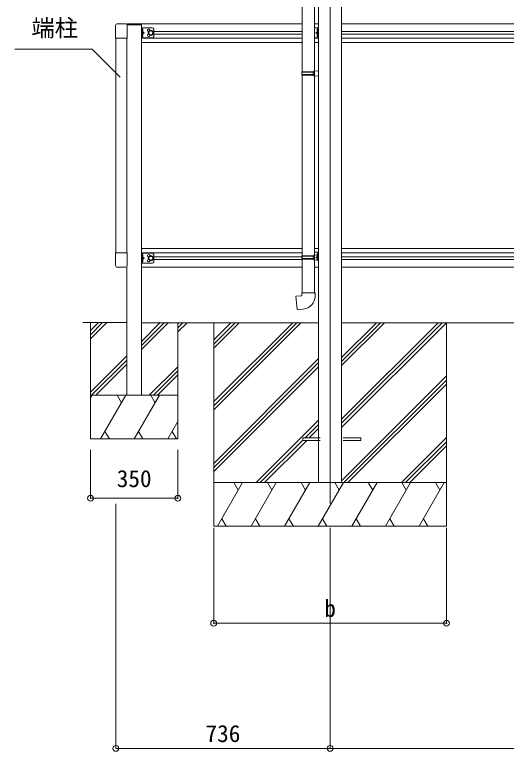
# Model space of a CAD drawing. Units: millimetres at full size; details may follow other scales. Extents: x -5590 to 5652, y -3902 to 3858.
# Drawn here: x 331 to 2020, y -2465 to 68 of the extents above; entities that cross this region are included whole.
import ezdxf
from ezdxf.enums import TextEntityAlignment as Align

# ---------------------------------------------------------------- set-up
doc = ezdxf.new("R2010")
doc.units = ezdxf.units.MM
doc.header["$LTSCALE"] = 20
doc.header["$PDMODE"] = 32
doc.header["$PDSIZE"] = 20
doc.linetypes.add('DASHED3', pattern=[4, 3, -1])
for name, color, linetype, lineweight in [('0-0_0', 7, 'Continuous', 9), ('0-1_本体', 4, 'Continuous', 9), ('0-2_部品', 7, 'Continuous', 9), ('0-8_PARTS2', 2, 'Continuous', 9), ('0-A_寸法', 6, 'Continuous', 9), ('1-0_FRAME', 7, 'Continuous', 9), ('1-1_GLASS', 4, 'Continuous', 9), ('1-2_GLASS_SEAL', 7, 'Continuous', 9)]:
    doc.layers.add(name, color=color, linetype=linetype, lineweight=lineweight)
doc.styles.add('ＭＳ ゴシック', font='')
doc.styles.get('ＭＳ ゴシック').set_extended_font_data('MS Gothic')

msp = doc.modelspace()

# ---------------------------------------------------------------- linework, layer by layer
at = {"layer": '0-0_0'}
for p, q in [((1375.03, -991.06), (766.53, -991.06)), ((1014.63, -991.06), (1014.63, -1691.06)), ((1014.63, -1262.56), (1286.14, -991.06)), ((1014.63, -1276.71), (1300.28, -991.06)), ((1014.63, -1290.85), (1314.42, -991.06)), ((1014.63, -1050.43), (1074, -991.06)), ((1014.63, -1064.57), (1088.15, -991.06)), ((1014.63, -1078.72), (1102.29, -991.06)), ((1454.03, -991.06), (2807.03, -991.06)), ((1454.03, -1350.93), (1813.9, -991.06)), ((1454.03, -1322.64), (1785.61, -991.06)), ((1454.03, -1336.78), (1799.76, -991.06)), ((1454.03, -1138.8), (1601.77, -991.06)), ((1454.03, -1124.65), (1587.62, -991.06)), ((1454.03, -1110.51), (1573.48, -991.06)), ((1814.63, -991.06), (1814.63, -1691.06)), ((1014.63, -1474.69), (1375.03, -1114.3)), ((1014.63, -1488.84), (1375.03, -1128.44)), ((1014.63, -1502.98), (1375.03, -1142.58)), ((1454.03, -1534.77), (1814.63, -1174.17)), ((1461.88, -1541.06), (1814.63, -1188.32)), ((1476.03, -1541.06), (1814.63, -1202.46)), ((1160.4, -1541.06), (1375.03, -1326.43)), ((1329.04, -1386.56), (1375.03, -1340.57)), ((1343.18, -1386.56), (1375.03, -1354.72)), ((1659.87, -1541.06), (1814.63, -1386.31)), ((1174.54, -1541.06), (1320.04, -1395.56)), ((1188.68, -1541.06), (1334.18, -1395.56)), ((1674.02, -1541.06), (1814.63, -1400.45)), ((1688.16, -1541.06), (1814.63, -1414.59)), ((1814.63, -1541.06), (1014.63, -1541.06)), ((1027.34, -1691.06), (1113.94, -1541.06)), ((1098.94, -1567.05), (1083.94, -1541.06)), ((1142.81, -1691.06), (1229.41, -1541.06)), ((1214.41, -1567.05), (1199.41, -1541.06)), ((1258.28, -1691.06), (1344.88, -1541.06)), ((1329.88, -1567.04), (1314.88, -1541.06)), ((1373.75, -1691.06), (1460.35, -1541.06)), ((1445.35, -1567.04), (1430.35, -1541.06)), ((1489.22, -1691.06), (1575.82, -1541.06)), ((1560.82, -1567.04), (1545.82, -1541.06)), ((1604.69, -1691.06), (1691.29, -1541.06)), ((1661.29, -1541.06), (1676.29, -1567.04)), ((1720.16, -1691.06), (1806.76, -1541.06)), ((1776.76, -1541.06), (1791.76, -1567.04)), ((1042.34, -1665.08), (1057.34, -1691.06)), ((1157.81, -1665.08), (1172.81, -1691.06)), ((1273.28, -1665.08), (1288.28, -1691.06)), ((1388.75, -1665.08), (1403.75, -1691.06)), ((1504.22, -1665.08), (1519.22, -1691.06)), ((1619.69, -1665.08), (1634.69, -1691.06)), ((1735.16, -1665.08), (1750.16, -1691.06)), ((1014.63, -1691.06), (1814.63, -1691.06))]:
    msp.add_line(p, q, dxfattribs=at)
at = {"layer": '0-1_本体'}
for p, q in [((1375.13, 921.4), (1375.13, -1541.06)), ((1454.13, 921.4), (1454.13, -1541.06))]:
    msp.add_line(p, q, dxfattribs=at)
at = {"layer": '0-2_部品'}
for p, q in [((1319.13, 608.88), (1319.13, -128.3)), ((1361.13, 606.32), (1361.13, -125.75)), ((1359.13, -125.8), (1375.13, -125.33)), ((1359.13, -127.8), (1359.13, -125.8)), ((1375.13, -125.33), (1375.13, -143.28)), ((1317.13, -130.3), (1318.13, -128.3)), ((1317.13, -130.3), (1361.13, -130.3)), ((1317.13, -130.3), (1317.13, -138.3)), ((1317.13, -138.3), (1361.13, -138.3)), ((1317.13, -138.3), (1318.13, -140.3)), ((1318.13, -128.3), (1361.13, -128.3)), ((1318.13, -140.3), (1361.13, -140.3)), ((1319.13, -140.3), (1319.13, -888.47)), ((1356.66, -130.3), (1356.23, -128.3)), ((1359.13, -127.8), (1361.13, -127.8)), ((1359.13, -142.8), (1359.13, -140.8)), ((1359.13, -142.8), (1375.13, -143.28)), ((1361.13, -142.86), (1361.11, -763.91)), ((1361.13, -142.86), (1361.13, -888.47)), ((1359.13, -758.39), (1375.13, -757.92)), ((1359.13, -760.39), (1359.13, -758.39)), ((1375.13, -757.92), (1375.13, -775.86)), ((1317.13, -762.89), (1318.13, -760.89)), ((1317.13, -762.89), (1361.13, -762.89)), ((1317.13, -762.89), (1317.13, -770.89)), ((1317.13, -770.89), (1361.13, -770.89)), ((1317.13, -770.89), (1318.13, -772.89)), ((1318.13, -760.89), (1361.13, -760.89)), ((1318.13, -772.89), (1361.13, -772.89)), ((1356.66, -762.89), (1356.23, -760.89)), ((1359.13, -760.39), (1361.13, -760.39)), ((1359.13, -775.39), (1359.13, -773.39)), ((1359.13, -775.39), (1375.13, -775.86)), ((1317.13, -888.47), (1363.13, -888.47)), ((1317.13, -898.47), (1317.13, -888.47)), ((1363.13, -888.47), (1363.13, -899.38))]:
    msp.add_line(p, q, dxfattribs=at)
at = {"layer": '0-2_部品', "color": 4}
for p, q in [((1320.44, -1386.56), (1320.44, -1395.56)), ((1320.44, -1386.56), (1380.83, -1386.56)), ((1459.83, -1386.56), (1520.44, -1386.56)), ((1520.44, -1386.56), (1520.44, -1395.56)), ((1320.44, -1395.56), (1380.83, -1395.56)), ((1459.83, -1395.56), (1520.44, -1395.56))]:
    msp.add_line(p, q, dxfattribs=at)
at = {"layer": '0-2_部品'}
for points in [[(1356.66, -130.3), (1356.66, -138.3), (1356.23, -140.3)], [(1359.13, -140.8), (1361.13, -140.8), (1361.13, -127.8)], [(1356.66, -762.89), (1356.66, -770.89), (1356.23, -772.89)], [(1359.13, -773.39), (1361.13, -773.39), (1361.13, -760.39)], [(1322.06, -944.21), (1301.22, -946.03), (1297.21, -900.21), (1317.13, -898.47)]]:
    msp.add_lwpolyline(points, dxfattribs=at)
msp.add_arc((1318.13, -899.38), 45, 275, 0, dxfattribs=at)
at = {"layer": '0-8_PARTS2'}
msp.add_line((1414.53, 1351.1), (1414.53, -1612.35), dxfattribs=at)
at = {"layer": '0-A_寸法'}
for p, q in [((678.53, -2454.52), (678.53, -1613.96)), ((1014.53, -2024.38), (1014.53, -1696.92)), ((1414.53, -2454.52), (1414.53, -1696.92)), ((1814.53, -2024.38), (1814.53, -1696.92)), ((1814.53, -2024.38), (1014.53, -2024.38)), ((1414.53, -2454.52), (678.53, -2454.52)), ((2846.53, -2454.52), (1414.53, -2454.52))]:
    msp.add_line(p, q, dxfattribs=at)
for p in [(1014.53, -2024.38), (1814.53, -2024.38), (678.53, -2454.52), (1414.53, -2454.52)]:
    msp.add_point(p, dxfattribs=at)
at = {"layer": '1-0_FRAME'}
for p, q in [((677.53, -12.66), (677.53, 31.04)), ((683.03, 36.54), (712.03, 36.54)), ((716.53, 36.23), (766.53, 36.23)), ((716.53, 36.23), (716.53, 34.39)), ((717.15, 33.23), (766.53, 33.23)), ((717.53, 31.04), (717.53, -12.66)), ((766.53, -1240.77), (766.53, 36.23)), ((766.53, -11.96), (766.53, 23.04)), ((803.53, 23.04), (766.53, 23.04)), ((769.03, -11.96), (769.03, 23.04)), ((769.03, 19.24), (769.32, 19.24)), ((769.03, 19.24), (769.03, 9.84)), ((769.32, 9.84), (769.03, 9.84)), ((769.03, 5.54), (776.03, 5.54)), ((769.32, 1.24), (769.03, 1.24)), ((769.03, -8.16), (769.03, 1.24)), ((769.32, 19.24), (769.32, 9.84)), ((769.32, -8.16), (769.32, 1.24)), ((808.53, -6.96), (808.53, 18.04)), ((717.53, -12.66), (677.53, -12.66)), ((678.53, -751.26), (678.53, -12.66)), ((716.53, -12.66), (716.53, -751.26)), ((803.53, -11.96), (766.53, -11.96)), ((769.03, -8.16), (769.32, -8.16)), ((677.53, -751.26), (677.53, -794.96)), ((717.53, -751.26), (677.53, -751.26)), ((717.53, -794.96), (717.53, -751.26)), ((766.53, -786.96), (766.53, -751.96)), ((803.53, -751.96), (766.53, -751.96)), ((769.03, -786.96), (769.03, -751.96)), ((769.03, -755.76), (769.32, -755.76)), ((769.03, -755.76), (769.03, -765.16)), ((769.32, -755.76), (769.32, -765.16)), ((808.53, -781.96), (808.53, -756.96)), ((769.32, -765.16), (769.03, -765.16)), ((769.03, -769.46), (776.03, -769.46)), ((769.32, -773.76), (769.03, -773.76)), ((769.03, -783.16), (769.03, -773.76)), ((769.03, -783.16), (769.32, -783.16)), ((769.32, -783.16), (769.32, -773.76)), ((683.03, -800.46), (712.03, -800.46)), ((716.53, -1240.77), (716.53, -797.93)), ((803.53, -786.96), (766.53, -786.96)), ((716.53, -990.77), (565.24, -990.77)), ((591.53, -990.77), (591.53, -1390.77)), ((591.53, -1018.11), (618.88, -990.77)), ((591.53, -1032.26), (633.02, -990.77)), ((591.53, -1046.4), (647.16, -990.77)), ((766.53, -1083.53), (859.3, -990.77)), ((766.53, -1069.39), (845.16, -990.77)), ((766.53, -1055.25), (831.01, -990.77)), ((891.53, -1390.77), (891.53, -990.77)), ((891.53, -994.43), (894.9, -991.06)), ((891.53, -1008.57), (909.04, -991.06)), ((891.53, -1022.72), (923.19, -991.06)), ((591.53, -1230.24), (716.53, -1105.25)), ((595.15, -1240.77), (716.53, -1119.39)), ((609.29, -1240.77), (716.53, -1133.53)), ((793.14, -1240.77), (891.53, -1142.38)), ((807.29, -1240.77), (891.53, -1156.52)), ((821.43, -1240.77), (891.53, -1170.66)), ((591.53, -1250.58), (597.2, -1240.77)), ((591.53, -1240.77), (891.53, -1240.77)), ((626.07, -1390.77), (712.67, -1240.77)), ((697.67, -1266.75), (682.67, -1240.77)), ((741.54, -1390.77), (828.14, -1240.77)), ((813.14, -1266.75), (798.14, -1240.77)), ((857.01, -1390.77), (891.53, -1330.96)), ((641.06, -1364.79), (656.06, -1390.77)), ((756.54, -1364.79), (771.53, -1390.77)), ((872.01, -1364.79), (887, -1390.77)), ((591.53, -1390.77), (891.53, -1390.77))]:
    msp.add_line(p, q, dxfattribs=at)
at = {"layer": '1-0_FRAME', "linetype": 'DASHED3'}
for p, q in [((766.53, 17.29), (769.03, 17.29)), ((766.53, 11.79), (769.03, 11.79)), ((769.06, 15.68), (768.45, 14.54)), ((769.06, 13.39), (768.45, 14.54)), ((771.14, 16.69), (769.13, 15.68)), ((771.14, 12.39), (769.13, 13.39)), ((766.53, -0.71), (769.03, -0.71)), ((766.53, -6.21), (769.03, -6.21)), ((769.06, -2.32), (768.45, -3.46)), ((769.06, -4.61), (768.45, -3.46)), ((771.14, -1.31), (769.13, -2.32)), ((771.14, -5.61), (769.13, -4.61)), ((766.53, -757.71), (769.03, -757.71)), ((769.06, -759.32), (768.45, -760.46)), ((771.14, -758.31), (769.13, -759.32)), ((766.53, -763.21), (769.03, -763.21)), ((766.53, -775.71), (769.03, -775.71)), ((766.53, -781.21), (769.03, -781.21)), ((769.06, -761.61), (768.45, -760.46)), ((769.06, -777.32), (768.45, -778.46)), ((769.06, -779.61), (768.45, -778.46)), ((771.14, -762.61), (769.13, -761.61)), ((771.14, -776.31), (769.13, -777.32)), ((771.14, -780.61), (769.13, -779.61))]:
    msp.add_line(p, q, dxfattribs=at)
at = {"layer": '1-0_FRAME', "color": 6}
msp.add_line((591.53, -1594.63), (591.53, -1428.7), dxfattribs=at)
at = {"layer": '1-0_FRAME'}
for points in [[(769.63, 0.96), (776.03, 5.54), (769.63, 10.11)], [(693.14, -146.47), (597.5, -50.83), (331.07, -50.83)], [(769.63, -774.04), (776.03, -769.46), (769.63, -764.89)]]:
    msp.add_lwpolyline(points, dxfattribs=at)
for points in [[(798.53, 13.04), (792.03, 9.29), (792.03, 1.79), (798.53, -1.97), (805.03, 1.79), (805.03, 9.29)], [(798.53, -761.96), (792.03, -765.71), (792.03, -773.21), (798.53, -776.97), (805.03, -773.21), (805.03, -765.71)]]:
    msp.add_lwpolyline(points, close=True, dxfattribs=at)
at = {"layer": '1-0_FRAME', "color": 6}
msp.add_lwpolyline([(591.53, -1594.63), (891.53, -1594.63), (891.53, -1428.7)], dxfattribs=at)
at = {"layer": '1-0_FRAME'}
for centre, radius in [((798.53, 5.54), 8.5), ((798.53, 5.54), 7.5), ((798.53, 5.54), 6.5), ((798.53, -769.46), 8.5), ((798.53, -769.46), 7.5), ((798.53, -769.46), 6.5)]:
    msp.add_circle(centre, radius, dxfattribs=at)
for centre, radius, start, end in [((683.03, 31.04), 5.5, 90, 180), ((712.03, 31.04), 5.5, 0, 90), ((765.43, 14.54), 6.1, 309.60193, 50.39807), ((765.43, -3.46), 6.1, 309.60193, 50.39807), ((791.53, 14.04), 4.25, 353.70569, 265.23923), ((791.53, -2.96), 4.25, 94.76077, 6.29431), ((803.53, 18.04), 5, 0, 90), ((803.53, -6.96), 5, 270, 0), ((765.43, -760.46), 6.1, 309.60193, 50.39807), ((791.53, -760.96), 4.25, 353.70569, 265.23923), ((803.53, -756.96), 5, 0, 90), ((765.43, -778.46), 6.1, 309.60193, 50.39807), ((791.53, -777.96), 4.25, 94.76077, 6.29431), ((803.53, -781.96), 5, 270, 0), ((683.03, -794.96), 5.5, 180, 270), ((712.03, -794.96), 5.5, 270, 0)]:
    msp.add_arc(centre, radius, start, end, dxfattribs=at)
at = {"layer": '1-0_FRAME', "color": 6}
for p in [(591.53, -1594.63), (891.53, -1594.63)]:
    msp.add_point(p, dxfattribs=at)
at = {"layer": '1-1_GLASS'}
for p, q in [((1319.03, 36.04), (766.53, 36.04)), ((1375.03, 36.04), (1361.03, 36.04)), ((2807.03, 36.04), (1454.13, 36.04)), ((808.53, 10.04), (1319.03, 10.04)), ((808.53, 1.04), (1319.03, 1.04)), ((1454.13, 10.04), (2807.03, 10.04)), ((1454.13, 1.04), (2807.03, 1.04)), ((766.53, -12.46), (1319.03, -12.46)), ((1361.03, -12.46), (1375.03, -12.46)), ((1454.13, -12.46), (2807.03, -12.46)), ((1319.03, -27.96), (766.53, -27.96)), ((1361.03, -27.96), (1375.03, -27.96)), ((1454.13, -27.96), (2807.03, -27.96)), ((766.53, -735.96), (1319.03, -735.96)), ((766.53, -751.46), (1319.03, -751.46)), ((1361.03, -735.96), (1375.03, -735.96)), ((1454.13, -735.96), (2807.03, -735.96)), ((1454.13, -751.46), (2807.03, -751.46)), ((808.53, -764.96), (1319.03, -764.96)), ((808.53, -773.96), (1319.03, -773.96)), ((1454.13, -764.96), (2807.03, -764.96)), ((1454.13, -773.96), (2807.03, -773.96)), ((766.53, -799.96), (1319.03, -799.96)), ((1361.03, -799.96), (1375.03, -799.96)), ((1454.13, -799.96), (2807.03, -799.96))]:
    msp.add_line(p, q, dxfattribs=at)
at = {"layer": '1-2_GLASS_SEAL'}
for p, q in [((1361.03, 23.04), (1375.03, 23.04)), ((1372.53, 5.54), (1365.53, 5.54)), ((1370.42, 16.69), (1372.44, 15.68)), ((1370.42, 12.39), (1372.44, 13.39)), ((1372.53, 19.24), (1372.24, 19.24)), ((1372.24, 19.24), (1372.24, 9.84)), ((1372.24, 9.84), (1372.53, 9.84)), ((1372.24, 1.24), (1372.53, 1.24)), ((1372.24, -8.16), (1372.24, 1.24)), ((1372.51, 15.68), (1373.11, 14.54)), ((1372.51, 13.39), (1373.11, 14.54)), ((1372.53, -11.96), (1372.53, 23.04)), ((1372.53, 19.24), (1372.53, 9.84)), ((1372.53, -8.16), (1372.53, 1.24)), ((1375.03, -11.96), (1375.03, 23.04)), ((1361.03, -11.96), (1375.03, -11.96)), ((1370.42, -1.31), (1372.44, -2.32)), ((1370.42, -5.61), (1372.44, -4.61)), ((1372.53, -8.16), (1372.24, -8.16)), ((1372.51, -2.32), (1373.11, -3.46)), ((1372.51, -4.61), (1373.11, -3.46)), ((1361.03, -748.96), (1375.03, -748.96)), ((1370.42, -755.31), (1372.44, -756.32)), ((1370.42, -759.61), (1372.44, -758.61)), ((1372.53, -752.76), (1372.24, -752.76)), ((1372.24, -752.76), (1372.24, -762.16)), ((1372.51, -756.32), (1373.11, -757.46)), ((1372.51, -758.61), (1373.11, -757.46)), ((1372.53, -777.47), (1372.53, -748.96)), ((1372.53, -752.76), (1372.53, -762.16)), ((1372.53, -766.46), (1365.53, -766.46)), ((1370.42, -773.31), (1372.44, -774.32)), ((1370.59, -777.53), (1372.44, -776.61)), ((1372.24, -762.16), (1372.53, -762.16)), ((1372.24, -770.76), (1372.53, -770.76)), ((1372.24, -777.48), (1372.24, -770.76)), ((1372.51, -774.32), (1373.11, -775.46)), ((1372.51, -776.61), (1373.11, -775.46)), ((1372.53, -777.47), (1372.53, -770.76))]:
    msp.add_line(p, q, dxfattribs=at)
for points in [[(1371.93, 0.96), (1365.53, 5.54), (1371.93, 10.11)], [(1371.93, -771.03), (1365.53, -766.46), (1371.93, -761.89)]]:
    msp.add_lwpolyline(points, dxfattribs=at)
for centre, end in [((1376.13, 14.54), 230.39807), ((1376.13, -3.46), 230.39807), ((1376.13, -757.46), 230.39807), ((1376.13, -775.46), 199.8475)]:
    msp.add_arc(centre, 6.1, 129.60193, end, dxfattribs=at)

# ---------------------------------------------------------------- texts
at = {"layer": '0-A_寸法', "color": 7, "style": 'ＭＳ ゴシック'}
for s, p in [('b', (1394.63, -2020.38)), ('736', (986.53, -2450.52))]:
    msp.add_text(s, height=58.65, dxfattribs=at).set_placement(p, align=Align.BOTTOM_LEFT)
at = {"layer": '1-0_FRAME', "style": 'ＭＳ ゴシック'}
for s, p in [('端柱', (388.33, -24.47)), ('350', (681.53, -1573.99))]:
    msp.add_text(s, height=58.65, dxfattribs=at).set_placement(p, align=Align.BOTTOM_LEFT)

doc.saveas('drawing.dxf')
